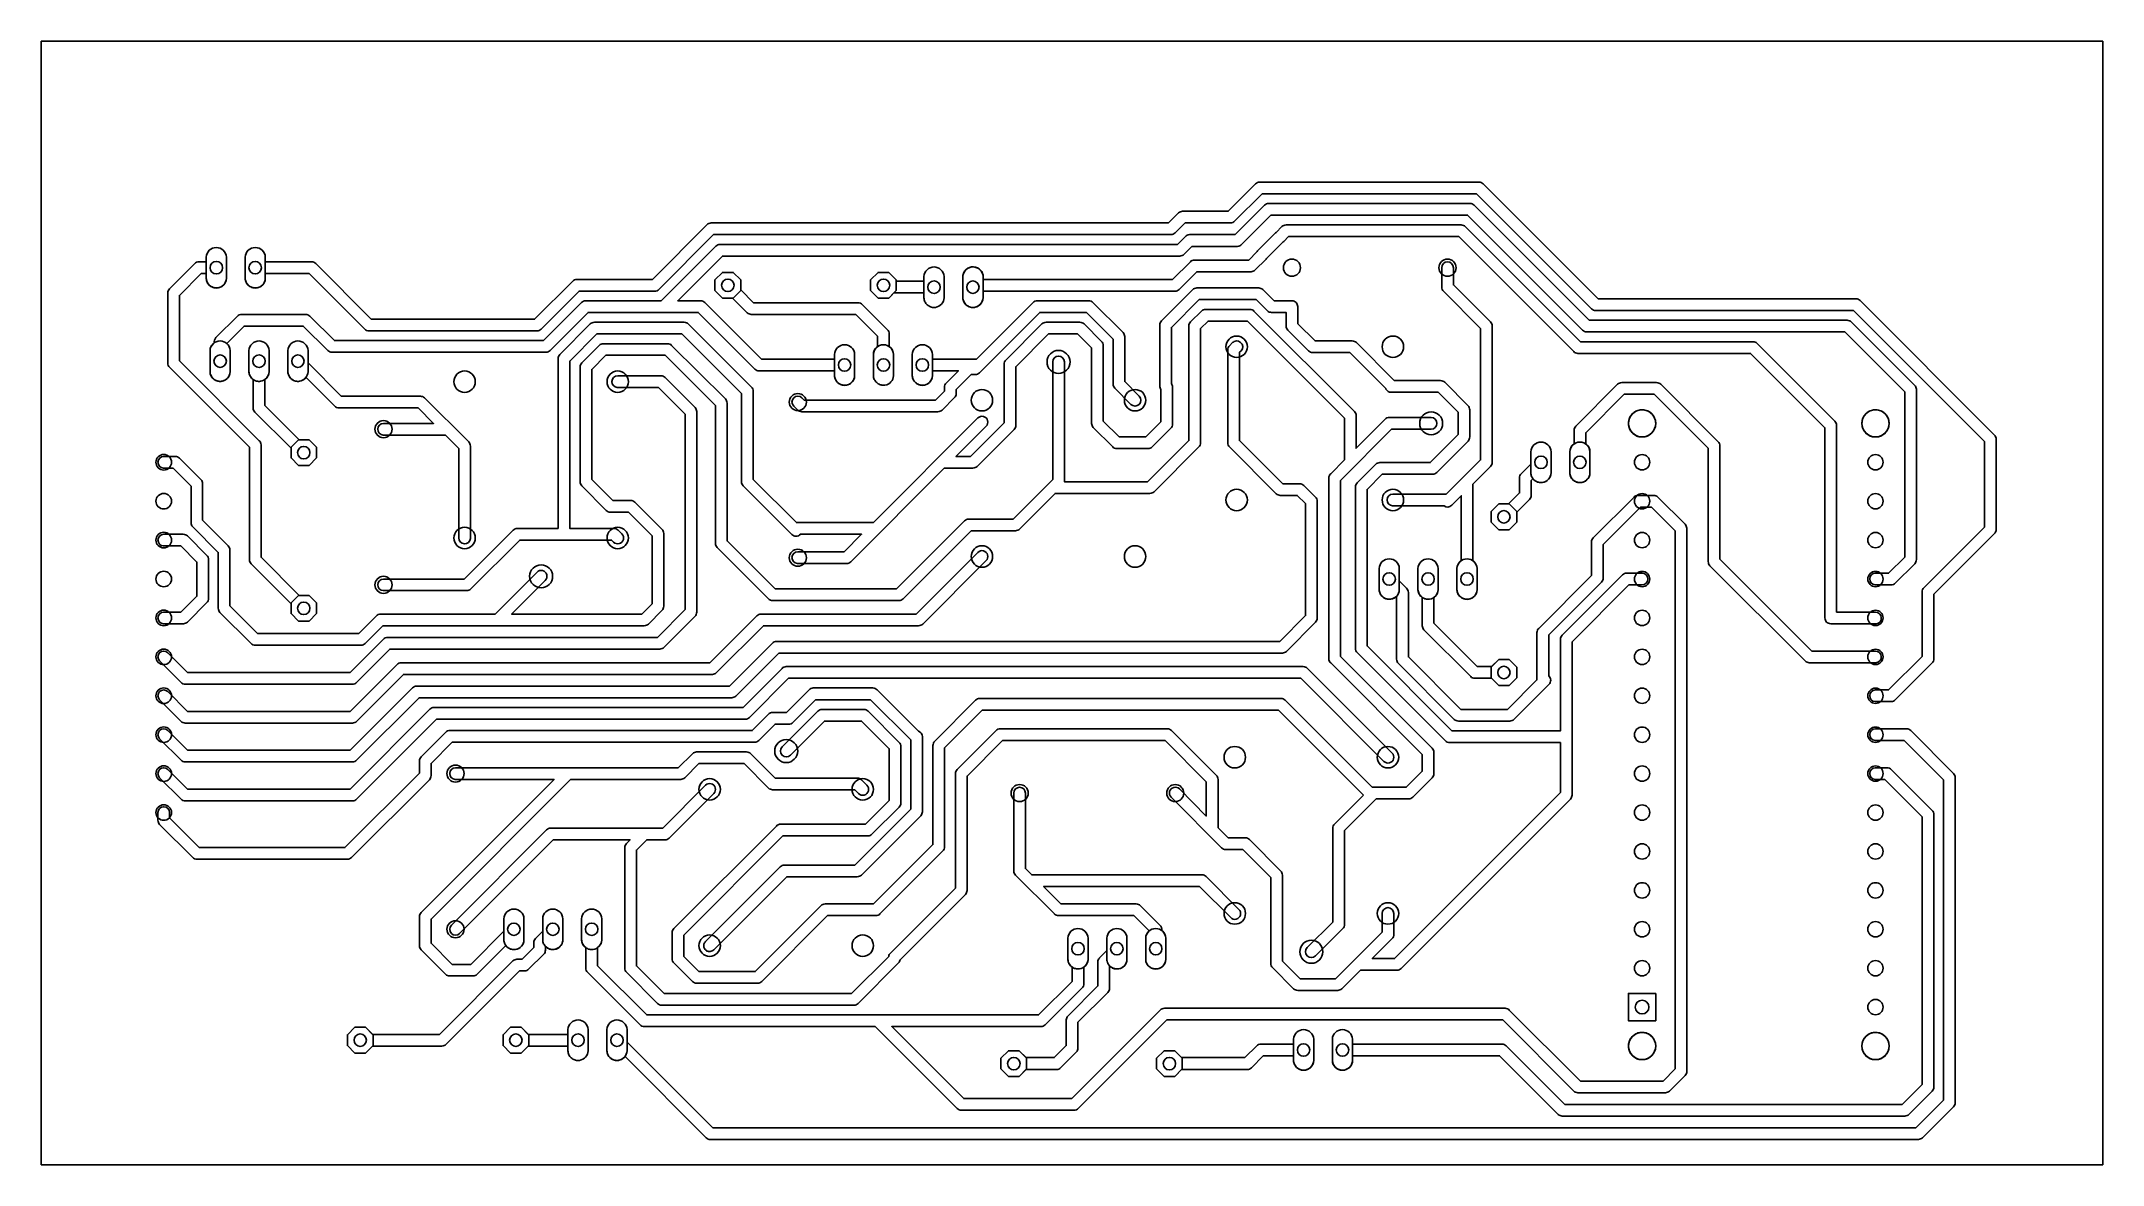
# Model space of a CAD drawing. Header units: millimetres. Extents: x 0 to 135, y 0 to 73.
import ezdxf

# ---------------------------------------------------------------- set-up
doc = ezdxf.new("R2010")
doc.units = ezdxf.units.MM

msp = doc.modelspace()

# ---------------------------------------------------------------- linework, layer by layer
at = {"layer": '16_copper'}
for points in [[(11.53, 57.23, 0.357805), (12.09, 57.85), (12.09, 59.24, 0.952079), (10.77, 59.24), (10.77, 57.85), (10.78, 57.79), (10.79, 57.73), (10.81, 57.66), (10.83, 57.6), (10.86, 57.55), (10.9, 57.49), (10.94, 57.44), (10.99, 57.4), (11.04, 57.36), (11.09, 57.32), (11.15, 57.29), (11.21, 57.26), (11.27, 57.25), (11.33, 57.23), (11.4, 57.23), (11.46, 57.23)], [(14.07, 57.23, 0.357805), (14.63, 57.85), (14.63, 59.24, 0.952079), (13.31, 59.24), (13.31, 57.85), (13.32, 57.79), (13.33, 57.73), (13.35, 57.66), (13.37, 57.6), (13.4, 57.55), (13.44, 57.49), (13.48, 57.44), (13.53, 57.4), (13.58, 57.36), (13.63, 57.32), (13.69, 57.29), (13.75, 57.26), (13.81, 57.25), (13.87, 57.23), (13.94, 57.23), (14, 57.23)], [(58.39, 55.96, 0.357805), (58.95, 56.58), (58.95, 57.97, 0.952079), (57.63, 57.97), (57.63, 56.58), (57.64, 56.52), (57.65, 56.46), (57.67, 56.39), (57.7, 56.33), (57.73, 56.28), (57.76, 56.22), (57.8, 56.17), (57.85, 56.13), (57.9, 56.09), (57.95, 56.05), (58.01, 56.02), (58.07, 55.99), (58.13, 55.98), (58.2, 55.96), (58.26, 55.96), (58.33, 55.96)], [(60.93, 55.96, 0.357805), (61.49, 56.58), (61.49, 57.97, 0.952079), (60.17, 57.97), (60.17, 56.58), (60.18, 56.52), (60.19, 56.46), (60.21, 56.39), (60.24, 56.33), (60.27, 56.28), (60.3, 56.22), (60.34, 56.17), (60.39, 56.13), (60.44, 56.09), (60.49, 56.05), (60.55, 56.02), (60.61, 55.99), (60.67, 55.98), (60.74, 55.96), (60.8, 55.96), (60.87, 55.96)], [(11.78, 51.14, 0.357805), (12.34, 51.76), (12.34, 53.14, 0.952079), (11.02, 53.14), (11.02, 51.76), (11.03, 51.69), (11.04, 51.63), (11.06, 51.57), (11.09, 51.51), (11.12, 51.45), (11.15, 51.4), (11.19, 51.35), (11.24, 51.3), (11.29, 51.26), (11.34, 51.22), (11.4, 51.19), (11.46, 51.17), (11.52, 51.15), (11.59, 51.14), (11.65, 51.13), (11.72, 51.13)], [(14.32, 51.14, 0.357805), (14.88, 51.76), (14.88, 53.14, 0.952079), (13.56, 53.14), (13.56, 51.76), (13.57, 51.69), (13.58, 51.63), (13.6, 51.57), (13.63, 51.51), (13.66, 51.45), (13.69, 51.4), (13.73, 51.35), (13.78, 51.3), (13.83, 51.26), (13.88, 51.22), (13.94, 51.19), (14, 51.17), (14.06, 51.15), (14.13, 51.14), (14.19, 51.13), (14.26, 51.13)], [(16.86, 51.14, 0.357805), (17.42, 51.76), (17.42, 53.14, 0.952079), (16.1, 53.14), (16.1, 51.76), (16.11, 51.69), (16.12, 51.63), (16.14, 51.57), (16.17, 51.51), (16.2, 51.45), (16.23, 51.4), (16.27, 51.35), (16.32, 51.3), (16.37, 51.26), (16.42, 51.22), (16.48, 51.19), (16.54, 51.17), (16.6, 51.15), (16.67, 51.14), (16.73, 51.13), (16.8, 51.13)], [(52.55, 50.88, 0.357805), (53.11, 51.5), (53.11, 52.89, 0.952079), (51.79, 52.89), (51.79, 51.5), (51.8, 51.44), (51.81, 51.38), (51.83, 51.31), (51.85, 51.25), (51.88, 51.2), (51.92, 51.14), (51.96, 51.09), (52.01, 51.05), (52.06, 51.01), (52.11, 50.97), (52.17, 50.94), (52.23, 50.91), (52.29, 50.9), (52.35, 50.88), (52.42, 50.88), (52.48, 50.88)], [(55.09, 50.88, 0.357805), (55.65, 51.5), (55.65, 52.89, 0.952079), (54.33, 52.89), (54.33, 51.5), (54.34, 51.44), (54.35, 51.38), (54.37, 51.31), (54.39, 51.25), (54.42, 51.2), (54.46, 51.14), (54.5, 51.09), (54.55, 51.05), (54.6, 51.01), (54.65, 50.97), (54.71, 50.94), (54.77, 50.91), (54.83, 50.9), (54.89, 50.88), (54.96, 50.88), (55.02, 50.88)], [(57.63, 50.88, 0.357805), (58.19, 51.5), (58.19, 52.89, 0.952079), (56.87, 52.89), (56.87, 51.5), (56.88, 51.44), (56.89, 51.38), (56.91, 51.31), (56.93, 51.25), (56.96, 51.2), (57, 51.14), (57.04, 51.09), (57.09, 51.05), (57.14, 51.01), (57.19, 50.97), (57.25, 50.94), (57.31, 50.91), (57.37, 50.9), (57.43, 50.88), (57.5, 50.88), (57.56, 50.88)], [(98.01, 44.53, 0.357805), (98.58, 45.15), (98.58, 46.54, 0.952079), (97.26, 46.54), (97.26, 45.15), (97.26, 45.09), (97.28, 45.03), (97.29, 44.96), (97.32, 44.9), (97.35, 44.85), (97.39, 44.79), (97.43, 44.74), (97.47, 44.7), (97.52, 44.66), (97.58, 44.62), (97.63, 44.59), (97.69, 44.56), (97.76, 44.55), (97.82, 44.53), (97.88, 44.53), (97.95, 44.53)], [(100.55, 44.53, 0.357805), (101.12, 45.15), (101.12, 46.54, 0.952079), (99.8, 46.54), (99.8, 45.15), (99.8, 45.09), (99.82, 45.03), (99.83, 44.96), (99.86, 44.9), (99.89, 44.85), (99.93, 44.79), (99.97, 44.74), (100.01, 44.7), (100.06, 44.66), (100.12, 44.62), (100.17, 44.59), (100.23, 44.56), (100.3, 44.55), (100.36, 44.53), (100.42, 44.53), (100.49, 44.53)], [(88.11, 36.91, 0.357805), (88.67, 37.53), (88.67, 38.92, 0.952079), (87.35, 38.92), (87.35, 37.53), (87.36, 37.47), (87.37, 37.41), (87.39, 37.34), (87.41, 37.28), (87.44, 37.23), (87.48, 37.17), (87.52, 37.12), (87.57, 37.08), (87.62, 37.04), (87.67, 37), (87.73, 36.97), (87.79, 36.94), (87.85, 36.93), (87.91, 36.91), (87.98, 36.91), (88.04, 36.91)], [(90.65, 36.91, 0.357805), (91.21, 37.53), (91.21, 38.92, 0.952079), (89.89, 38.92), (89.89, 37.53), (89.9, 37.47), (89.91, 37.41), (89.93, 37.34), (89.95, 37.28), (89.98, 37.23), (90.02, 37.17), (90.06, 37.12), (90.11, 37.08), (90.16, 37.04), (90.21, 37), (90.27, 36.97), (90.33, 36.94), (90.39, 36.93), (90.45, 36.91), (90.52, 36.91), (90.58, 36.91)], [(93.19, 36.91, 0.357805), (93.75, 37.53), (93.75, 38.92, 0.952079), (92.43, 38.92), (92.43, 37.53), (92.44, 37.47), (92.45, 37.41), (92.47, 37.34), (92.49, 37.28), (92.52, 37.23), (92.56, 37.17), (92.6, 37.12), (92.65, 37.08), (92.7, 37.04), (92.75, 37), (92.81, 36.97), (92.87, 36.94), (92.93, 36.93), (92.99, 36.91), (93.06, 36.91), (93.12, 36.91)], [(30.96, 14.05, 0.357805), (31.52, 14.67), (31.52, 16.06, 0.952079), (30.2, 16.06), (30.2, 14.67), (30.21, 14.61), (30.22, 14.55), (30.24, 14.48), (30.26, 14.42), (30.29, 14.37), (30.33, 14.31), (30.37, 14.26), (30.42, 14.22), (30.47, 14.18), (30.52, 14.14), (30.58, 14.11), (30.64, 14.08), (30.7, 14.07), (30.76, 14.05), (30.83, 14.05), (30.89, 14.05)], [(33.5, 14.05, 0.357805), (34.06, 14.67), (34.06, 16.06, 0.952079), (32.74, 16.06), (32.74, 14.67), (32.75, 14.61), (32.76, 14.55), (32.78, 14.48), (32.8, 14.42), (32.83, 14.37), (32.87, 14.31), (32.91, 14.26), (32.96, 14.22), (33.01, 14.18), (33.06, 14.14), (33.12, 14.11), (33.18, 14.08), (33.24, 14.07), (33.3, 14.05), (33.37, 14.05), (33.43, 14.05)], [(36.04, 14.05, 0.357805), (36.6, 14.67), (36.6, 16.06, 0.952079), (35.28, 16.06), (35.28, 14.67), (35.29, 14.61), (35.3, 14.55), (35.32, 14.48), (35.34, 14.42), (35.37, 14.37), (35.41, 14.31), (35.45, 14.26), (35.5, 14.22), (35.55, 14.18), (35.6, 14.14), (35.66, 14.11), (35.72, 14.08), (35.78, 14.07), (35.84, 14.05), (35.91, 14.05), (35.97, 14.05)], [(67.79, 12.78, 0.357805), (68.35, 13.4), (68.35, 14.79, 0.952079), (67.03, 14.79), (67.03, 13.4), (67.04, 13.34), (67.05, 13.28), (67.07, 13.21), (67.09, 13.15), (67.12, 13.1), (67.16, 13.04), (67.2, 12.99), (67.25, 12.95), (67.3, 12.91), (67.35, 12.87), (67.41, 12.84), (67.47, 12.81), (67.53, 12.8), (67.59, 12.78), (67.66, 12.78), (67.72, 12.78)], [(70.33, 12.78, 0.357805), (70.89, 13.4), (70.89, 14.79, 0.952079), (69.57, 14.79), (69.57, 13.4), (69.58, 13.34), (69.59, 13.28), (69.61, 13.21), (69.63, 13.15), (69.66, 13.1), (69.7, 13.04), (69.74, 12.99), (69.79, 12.95), (69.84, 12.91), (69.89, 12.87), (69.95, 12.84), (70.01, 12.81), (70.07, 12.8), (70.13, 12.78), (70.2, 12.78), (70.26, 12.78)], [(72.87, 12.78, 0.357805), (73.43, 13.4), (73.43, 14.79, 0.952079), (72.11, 14.79), (72.11, 13.4), (72.12, 13.34), (72.13, 13.28), (72.15, 13.21), (72.17, 13.15), (72.2, 13.1), (72.24, 13.04), (72.28, 12.99), (72.33, 12.95), (72.38, 12.91), (72.43, 12.87), (72.49, 12.84), (72.55, 12.81), (72.61, 12.8), (72.67, 12.78), (72.74, 12.78), (72.8, 12.78)], [(35.15, 6.81, 0.357805), (35.71, 7.44), (35.71, 8.82, 0.952079), (34.39, 8.82), (34.39, 7.44), (34.4, 7.37), (34.41, 7.31), (34.43, 7.24), (34.45, 7.18), (34.48, 7.13), (34.52, 7.07), (34.56, 7.02), (34.61, 6.98), (34.66, 6.94), (34.71, 6.9), (34.77, 6.87), (34.83, 6.85), (34.89, 6.83), (34.95, 6.81), (35.02, 6.81), (35.08, 6.81)], [(37.69, 6.81, 0.357805), (38.25, 7.44), (38.25, 8.82, 0.952079), (36.93, 8.82), (36.93, 7.44), (36.94, 7.37), (36.95, 7.31), (36.97, 7.24), (36.99, 7.18), (37.02, 7.13), (37.06, 7.07), (37.1, 7.02), (37.15, 6.98), (37.2, 6.94), (37.25, 6.9), (37.31, 6.87), (37.37, 6.85), (37.43, 6.83), (37.49, 6.81), (37.56, 6.81), (37.62, 6.81)], [(82.52, 6.18, 0.357805), (83.08, 6.8), (83.08, 8.19, 0.952079), (81.76, 8.19), (81.76, 6.8), (81.77, 6.74), (81.78, 6.67), (81.8, 6.61), (81.83, 6.55), (81.86, 6.49), (81.89, 6.44), (81.93, 6.39), (81.98, 6.34), (82.03, 6.3), (82.08, 6.27), (82.14, 6.23), (82.2, 6.21), (82.26, 6.19), (82.33, 6.18), (82.39, 6.17), (82.46, 6.17)], [(85.06, 6.18, 0.357805), (85.62, 6.8), (85.62, 8.19, 0.952079), (84.3, 8.19), (84.3, 6.8), (84.31, 6.74), (84.32, 6.67), (84.34, 6.61), (84.37, 6.55), (84.4, 6.49), (84.43, 6.44), (84.47, 6.39), (84.52, 6.34), (84.57, 6.3), (84.62, 6.27), (84.68, 6.23), (84.74, 6.21), (84.8, 6.19), (84.87, 6.18), (84.93, 6.17), (85, 6.17)]]:
    msp.add_lwpolyline(points, format="xyb", close=True, dxfattribs=at)
for points in [[(45.67, 57.06), (45.67, 57.75), (45.18, 58.24), (44.48, 58.24), (43.99, 57.75), (43.99, 57.06), (44.48, 56.57), (45.18, 56.57)], [(55.83, 57.06), (55.83, 57.75), (55.34, 58.24), (54.64, 58.24), (54.15, 57.75), (54.15, 57.06), (54.64, 56.57), (55.34, 56.57)], [(17.98, 46.13), (17.98, 46.83), (17.49, 47.32), (16.8, 47.32), (16.31, 46.83), (16.31, 46.13), (16.8, 45.64), (17.49, 45.64)], [(96.34, 41.94), (96.34, 42.64), (95.85, 43.13), (95.16, 43.13), (94.67, 42.64), (94.67, 41.94), (95.16, 41.45), (95.85, 41.45)], [(17.98, 35.97), (17.98, 36.67), (17.49, 37.16), (16.8, 37.16), (16.31, 36.67), (16.31, 35.97), (16.8, 35.48), (17.49, 35.48)], [(96.34, 31.78), (96.34, 32.48), (95.85, 32.97), (95.16, 32.97), (94.67, 32.48), (94.67, 31.78), (95.16, 31.29), (95.85, 31.29)], [(105.41, 11.18), (103.63, 11.18), (103.63, 9.4), (105.41, 9.4)], [(21.67, 7.78), (21.67, 8.48), (21.18, 8.97), (20.48, 8.97), (19.99, 8.48), (19.99, 7.78), (20.48, 7.29), (21.18, 7.29)], [(31.83, 7.78), (31.83, 8.48), (31.34, 8.97), (30.64, 8.97), (30.15, 8.48), (30.15, 7.78), (30.64, 7.29), (31.34, 7.29)], [(64.34, 6.26), (64.34, 6.95), (63.85, 7.44), (63.15, 7.44), (62.66, 6.95), (62.66, 6.26), (63.15, 5.77), (63.85, 5.77)], [(74.5, 6.26), (74.5, 6.95), (74.01, 7.44), (73.31, 7.44), (72.82, 6.95), (72.82, 6.26), (73.31, 5.77), (74.01, 5.77)]]:
    msp.add_lwpolyline(points, close=True, dxfattribs=at)
at = {"layer": '1_copper'}
for points in [[(120.79, 30.23, 0.188831), (121.05, 30.34), (123.46, 32.75, 0.198912), (123.57, 33.02), (123.57, 37.24), (127.52, 41.19, 0.198912), (127.64, 41.46), (127.64, 47.37, 0.198912), (127.52, 47.64), (118.76, 56.4, 0.198912), (118.49, 56.52), (101.65, 56.52), (94.14, 64.02, 0.198912), (93.87, 64.14), (79.56, 64.14, 0.198912), (79.29, 64.02), (77.5, 62.23), (74.52, 62.23, 0.198912), (74.25, 62.12), (73.6, 61.47), (43.74, 61.47, 0.198912), (43.47, 61.36), (39.9, 57.79), (34.97, 57.79, 0.198912), (34.7, 57.67), (32.21, 55.19), (21.55, 55.19), (17.92, 58.82, 0.198912), (17.65, 58.93), (14.63, 58.93), (14.63, 59.24, 0.952079), (13.31, 59.24), (13.31, 57.85, 0.952079), (14.63, 57.85), (14.63, 58.17), (17.5, 58.17), (21.12, 54.54, 0.198912), (21.39, 54.43), (32.37, 54.43, 0.198912), (32.64, 54.54), (35.12, 57.02), (40.06, 57.02, 0.198912), (40.33, 57.13), (43.9, 60.71), (73.76, 60.71, 0.198912), (74.03, 60.82), (74.68, 61.47), (77.65, 61.47, 0.198912), (77.92, 61.58), (79.72, 63.37), (93.71, 63.37), (101.22, 55.86, 0.198912), (101.49, 55.75), (118.33, 55.75), (126.87, 47.21), (126.87, 41.62), (122.92, 37.66, 0.198912), (122.81, 37.39), (122.81, 33.18), (120.62, 30.99), (119.76, 30.99, 0.966963), (119.74, 30.23), (119.76, 30.23), (120.78, 30.23)], [(122.43, 50.62, 0.188831), (122.32, 50.87), (118.18, 55.01, 0.198912), (117.91, 55.12), (101.07, 55.12), (93.56, 62.63, 0.198912), (93.29, 62.74), (80.14, 62.74, 0.198912), (79.87, 62.63), (77.95, 60.71), (74.97, 60.71, 0.198912), (74.7, 60.59), (74.18, 60.07), (44.32, 60.07, 0.198912), (44.05, 59.96), (40.48, 56.39), (35.55, 56.39, 0.198912), (35.28, 56.28), (32.79, 53.79), (19.14, 53.79), (17.54, 55.39, 0.198912), (17.27, 55.5), (13.08, 55.5, 0.198912), (12.81, 55.39), (11.41, 53.99, 0.250601), (11.29, 53.64), (11.24, 53.6, 0.198913), (11.02, 53.14), (11.02, 51.76, 0.952079), (12.34, 51.76), (12.34, 53.14, 0.205876), (12.11, 53.61), (13.24, 54.74), (17.11, 54.74), (18.71, 53.14, 0.198912), (18.98, 53.03), (32.95, 53.03, 0.198912), (33.22, 53.14), (35.7, 55.63), (42.9, 55.63), (46.59, 51.93, 0.198912), (46.86, 51.82), (51.79, 51.82), (51.79, 51.5, 0.952079), (53.11, 51.5), (53.11, 52.89, 0.952079), (51.79, 52.89), (51.79, 52.58), (47.02, 52.58), (43.32, 56.28, 0.198912), (43.05, 56.39), (41.56, 56.39), (44.48, 59.31), (74.34, 59.31, 0.198912), (74.61, 59.42), (75.13, 59.94), (78.11, 59.94, 0.198912), (78.37, 60.06), (80.29, 61.98), (93.13, 61.98), (100.64, 54.47, 0.198912), (100.91, 54.36), (117.76, 54.36), (121.67, 50.45), (121.67, 39.65), (120.62, 38.61), (119.76, 38.61, 0.966963), (119.74, 37.85), (119.76, 37.85), (120.78, 37.85, 0.198912), (121.05, 37.96), (122.32, 39.23, 0.198912), (122.43, 39.5), (122.43, 50.6)], [(119.81, 35.31, 0.937918), (119.76, 36.07), (117.22, 36.07), (117.22, 48.26, 0.198912), (117.11, 48.53), (112.03, 53.61, 0.198912), (111.76, 53.72), (100.49, 53.72), (92.98, 61.23, 0.198912), (92.71, 61.34), (81.28, 61.34, 0.198912), (81.01, 61.23), (80.62, 60.84, 0.041164), (80.57, 60.8), (79.41, 59.64, 0.039839), (79.37, 59.59), (78.84, 59.05), (75.3, 59.05, 0.198912), (75.03, 58.94), (73.87, 57.79), (61.49, 57.79, 0.990725), (60.19, 58.1), (60.18, 58.03), (60.17, 57.97), (60.17, 56.58, 0.952079), (61.49, 56.58), (61.49, 57.02), (74.03, 57.02, 0.198912), (74.3, 57.13), (75.45, 58.29), (78.99, 58.29, 0.198912), (79.26, 58.4), (79.95, 59.09, 0.040386), (79.99, 59.14), (81.07, 60.22, 0.040609), (81.12, 60.26), (81.44, 60.58), (92.55, 60.58), (100.06, 53.07, 0.198912), (100.33, 52.96), (111.6, 52.96), (116.46, 48.1), (116.46, 35.69, 0.414214), (116.84, 35.31), (119.76, 35.31)], [(17.98, 35.97), (17.98, 36.67), (17.49, 37.16), (16.85, 37.16), (14.35, 39.65), (14.35, 46.99, 0.198912), (14.24, 47.26), (9.02, 52.48), (9.02, 56.74), (10.44, 58.17), (10.77, 58.17), (10.77, 57.85, 0.952079), (12.09, 57.85), (12.09, 59.24, 0.952079), (10.77, 59.24), (10.77, 58.93), (10.29, 58.93, 0.198912), (10.02, 58.82), (8.37, 57.17, 0.198912), (8.26, 56.9), (8.26, 52.32, 0.198912), (8.37, 52.05), (13.59, 46.83), (13.59, 39.5, 0.198912), (13.7, 39.23), (16.31, 36.62), (16.31, 35.97), (16.8, 35.48), (17.49, 35.48)], [(55.09, 50.88, 0.357805), (55.65, 51.5), (55.65, 52.89, 0.230714), (55.37, 53.4), (55.37, 54.23, 0.198912), (55.26, 54.5), (53.61, 56.15, 0.198912), (53.34, 56.26), (46.51, 56.26), (45.67, 57.1), (45.67, 57.75), (45.18, 58.24), (44.48, 58.24), (43.99, 57.75), (43.99, 57.06), (44.48, 56.57), (45.13, 56.57), (46.09, 55.61, 0.198912), (46.36, 55.5), (53.18, 55.5), (54.61, 54.07), (54.61, 53.4, 0.230714), (54.33, 52.89), (54.33, 51.5), (54.34, 51.44), (54.35, 51.38), (54.37, 51.31), (54.39, 51.25), (54.42, 51.2), (54.46, 51.14), (54.5, 51.09), (54.55, 51.05), (54.6, 51.01), (54.65, 50.97), (54.71, 50.94), (54.77, 50.91), (54.83, 50.9), (54.89, 50.88), (54.96, 50.88), (55.02, 50.88)], [(58.39, 55.96, 0.357805), (58.95, 56.58), (58.95, 57.97, 0.952079), (57.63, 57.97), (57.63, 57.66), (55.83, 57.66), (55.83, 57.75), (55.34, 58.24), (54.64, 58.24), (54.15, 57.75), (54.15, 57.06), (54.64, 56.57), (55.34, 56.57), (55.67, 56.9), (57.63, 56.9), (57.63, 56.58), (57.64, 56.52), (57.65, 56.46), (57.67, 56.39), (57.7, 56.33), (57.73, 56.28), (57.76, 56.22), (57.8, 56.17), (57.85, 56.13), (57.9, 56.09), (57.95, 56.05), (58.01, 56.02), (58.07, 55.99), (58.13, 55.98), (58.2, 55.96), (58.26, 55.96), (58.33, 55.96)], [(91.74, 43.77), (88.25, 43.77, 0.966963), (88.23, 43.01), (88.25, 43.01), (91.59, 43.01, 0.377873), (92.09, 43.04), (92.71, 43.66), (92.71, 39.43, 0.230714), (92.43, 38.92), (92.43, 37.53, 0.952079), (93.75, 37.53), (93.75, 38.92, 0.230714), (93.47, 39.43), (93.47, 44.42), (94.63, 45.58, 0.198912), (94.74, 45.85), (94.74, 54.74, 0.198912), (94.63, 55.01), (92.2, 57.43), (92.2, 58.55, 1), (91.44, 58.55), (91.44, 57.28, 0.198912), (91.55, 57.01), (93.98, 54.58), (93.98, 46), (91.74, 43.77)], [(76.07, 24.99), (76.07, 22.76), (74.31, 24.53, 1), (73.77, 23.99), (77.07, 20.69, 0.198912), (77.34, 20.57), (78.46, 20.57), (80.28, 18.75), (80.28, 13.14, 0.198912), (80.39, 12.87), (81.77, 11.49, 0.198912), (82.04, 11.38), (84.65, 11.38, 0.198912), (84.92, 11.49), (86.14, 12.7), (88.52, 12.7, 0.198912), (88.79, 12.81), (99.84, 23.86, 0.198912), (99.95, 24.13), (99.95, 34.13), (103.66, 37.85), (104.52, 37.85, 1), (104.52, 38.61), (103.51, 38.61, 0.198912), (103.24, 38.5), (99.3, 34.56, 0.198912), (99.19, 34.29), (99.19, 28.32), (92.11, 28.32), (86.57, 33.86), (86.57, 44.08), (87.55, 45.07), (90.84, 45.07, 0.198912), (91.11, 45.18), (93.16, 47.23, 0.198912), (93.27, 47.5), (93.27, 49.27, 0.198912), (93.16, 49.54), (91.64, 51.07, 0.198912), (91.37, 51.18), (88.34, 51.18), (85.87, 53.66, 0.198912), (85.6, 53.77), (83.17, 53.77), (82.04, 54.89), (82.04, 56.01, 0.414214), (81.66, 56.39), (80.49, 56.39), (79.75, 57.12, 0.198912), (79.49, 57.23), (75.45, 57.23, 0.198912), (75.18, 57.12), (73.14, 55.08, 0.198912), (73.03, 54.81), (73.03, 50.83, 0.167211), (73.11, 50.6), (73.11, 48.5), (72.11, 47.5), (70.39, 47.5), (69.34, 48.54), (69.34, 53.47, 0.198912), (69.23, 53.74), (68.09, 54.88, 0.198912), (67.82, 54.99), (65.61, 54.99, 0.198912), (65.34, 54.88), (62.98, 52.52, 0.198912), (62.87, 52.25), (62.87, 48.42), (60.68, 46.23), (59.72, 46.23), (61.69, 48.2, 1), (61.15, 48.74), (54.33, 41.91), (49.31, 41.91), (46.48, 44.73), (46.48, 50.49, 0.198912), (46.37, 50.76), (42.25, 54.88, 0.198912), (41.98, 54.99), (36.12, 54.99, 0.198912), (35.85, 54.88), (33.86, 52.88, 0.198912), (33.75, 52.61), (33.75, 41.53), (31.08, 41.53, 0.198912), (30.81, 41.42), (27.62, 38.23), (22.35, 38.23, 0.966963), (22.33, 37.47), (22.35, 37.47), (27.78, 37.47, 0.198912), (28.05, 37.58), (31.24, 40.77), (37.24, 40.77), (37.37, 40.64, 1), (37.91, 41.18), (37.67, 41.42, 0.198912), (37.4, 41.53), (34.51, 41.53), (34.51, 52.46), (36.28, 54.23), (41.82, 54.23), (45.72, 50.33), (45.72, 44.58, 0.198912), (45.83, 44.31), (49.01, 41.13, 0.430144), (49.56, 41.15), (53.56, 41.15), (52.42, 40.01), (49.4, 40.01, 0.966963), (49.38, 39.24), (49.4, 39.24), (52.58, 39.24, 0.198912), (52.85, 39.35), (58.96, 45.47), (60.83, 45.47, 0.198912), (61.1, 45.58), (63.52, 47.99, 0.198912), (63.63, 48.26), (63.63, 52.09), (65.76, 54.23), (67.66, 54.23), (68.58, 53.31), (68.58, 48.39, 0.198912), (68.69, 48.12), (69.96, 46.85, 0.198912), (70.23, 46.74), (72.26, 46.74, 0.198912), (72.53, 46.85), (73.76, 48.07, 0.198912), (73.87, 48.34), (73.87, 50.75, 0.167211), (73.79, 50.99), (73.79, 54.65), (75.61, 56.47), (79.33, 56.47), (80.06, 55.74, 0.198912), (80.33, 55.63), (81.28, 55.63), (81.28, 54.74, 0.198912), (81.39, 54.47), (82.74, 53.12, 0.198912), (83.01, 53.01), (85.44, 53.01), (87.78, 50.66, 0.030329), (87.8, 50.62), (87.81, 50.61, 0.270952), (88.14, 50.42), (91.21, 50.42), (92.51, 49.12), (92.51, 47.66), (90.69, 45.83), (87.4, 45.83, 0.198912), (87.13, 45.72), (85.92, 44.51, 0.198912), (85.8, 44.24), (85.8, 33.7, 0.198912), (85.92, 33.43), (91.68, 27.67, 0.198912), (91.95, 27.56), (99.19, 27.56), (99.19, 24.29), (88.36, 13.46), (86.9, 13.46), (88.2, 14.76, 0.198912), (88.31, 15.03), (88.31, 16.4, 1), (87.55, 16.4), (87.55, 15.19), (84.5, 12.14), (82.2, 12.14), (81.04, 13.29), (81.04, 18.91, 0.198912), (80.93, 19.17), (78.88, 21.22, 0.198912), (78.61, 21.34), (77.5, 21.34), (76.84, 22), (76.84, 25.15, 0.198912), (76.72, 25.42), (73.8, 28.34, 0.198912), (73.53, 28.45), (62.61, 28.45, 0.198912), (62.34, 28.34), (59.8, 25.8, 0.198912), (59.69, 25.53), (59.69, 18.06), (55.44, 13.81, 0.157126), (55.33, 13.6), (52.9, 11.18), (40.67, 11.18), (38.86, 12.98), (38.86, 20.54), (39.53, 21.21), (40.73, 21.21, 0.198912), (41, 21.32), (43.91, 24.23, 1), (43.37, 24.77), (40.58, 21.97), (33.27, 21.97, 0.198912), (33, 21.86), (26.78, 15.64, 1), (27.32, 15.1), (33.43, 21.21), (38.45, 21.21), (38.21, 20.97, 0.198912), (38.1, 20.7), (38.1, 12.83, 0.198912), (38.21, 12.56), (40.24, 10.53, 0.198912), (40.51, 10.41), (53.06, 10.41, 0.198912), (53.33, 10.53), (55.98, 13.17, 0.157126), (56.08, 13.38), (60.34, 17.64, 0.198912), (60.45, 17.91), (60.45, 25.37), (62.77, 27.69), (73.38, 27.69)], [(86.33, 24.13), (84.44, 22.24, 0.198912), (84.33, 21.97), (84.33, 15.83), (82.66, 14.17, 1), (83.2, 13.63), (84.98, 15.41, 0.198912), (85.09, 15.68), (85.09, 21.81), (87.15, 23.88), (89.28, 23.88, 0.198912), (89.55, 23.99), (90.82, 25.26, 0.198912), (90.93, 25.53), (90.93, 26.92, 0.198912), (90.82, 27.19), (84.84, 33.18), (84.84, 44.67), (88.17, 48.01), (90.75, 48.01, 1), (90.75, 48.77), (88.01, 48.77, 0.198912), (87.74, 48.66), (85.85, 46.77), (85.85, 48.89, 0.198912), (85.74, 49.16), (79.18, 55.72, 0.198912), (78.91, 55.83), (76.03, 55.83, 0.198912), (75.76, 55.72), (75.04, 55.01, 0.198912), (74.93, 54.74), (74.93, 47.27), (72.23, 44.58), (66.8, 44.58), (66.8, 52.4, 1), (66.04, 52.4), (66.04, 44.73), (63.45, 42.14), (60.56, 42.14, 0.198912), (60.29, 42.03), (55.85, 37.59), (47.91, 37.59), (44.78, 40.72), (44.78, 49.71, 0.198912), (44.67, 49.98), (41.16, 53.48, 0.198912), (40.89, 53.59), (36.7, 53.59, 0.198912), (36.43, 53.48), (35.29, 52.34, 0.198912), (35.18, 52.07), (35.18, 44.58, 0.198912), (35.29, 44.31), (36.89, 42.7, 0.198912), (37.16, 42.59), (38.34, 42.59), (39.88, 41.05), (39.88, 36.61), (39.21, 35.94), (30.71, 35.94), (32.91, 38.14, 1), (32.37, 38.68), (29.63, 35.94), (22.15, 35.94, 0.198912), (21.88, 35.83), (20.73, 34.67), (14.13, 34.67), (12.32, 36.48), (12.32, 40.13, 0.198912), (12.21, 40.4), (10.54, 42.07), (10.54, 44.45, 0.198912), (10.43, 44.72), (9.03, 46.12, 0.198912), (8.76, 46.23), (8, 46.23, 0.966963), (7.98, 45.47), (8, 45.47), (8.61, 45.47), (9.78, 44.29), (9.78, 41.91, 0.198912), (9.89, 41.64), (11.56, 39.97), (11.56, 36.32, 0.198912), (11.67, 36.05), (13.7, 34.02, 0.198912), (13.97, 33.91), (20.88, 33.91, 0.198912), (21.15, 34.02), (22.31, 35.18), (39.37, 35.18, 0.198912), (39.64, 35.29), (40.53, 36.18, 0.198912), (40.64, 36.45), (40.64, 41.21, 0.198912), (40.53, 41.48), (38.76, 43.24, 0.198912), (38.49, 43.36), (37.32, 43.36), (35.94, 44.73), (35.94, 51.91), (36.86, 52.83), (40.74, 52.83), (44.02, 49.55), (44.02, 40.56, 0.198912), (44.13, 40.29), (47.48, 36.94, 0.198912), (47.75, 36.83), (56.01, 36.83, 0.198912), (56.28, 36.94), (60.72, 41.38), (63.61, 41.38, 0.198912), (63.88, 41.49), (66.2, 43.82), (72.39, 43.82, 0.198912), (72.66, 43.93), (75.58, 46.85, 0.198912), (75.69, 47.12), (75.69, 54.58), (76.18, 55.07), (78.75, 55.07), (85.09, 48.73), (85.09, 46), (84.19, 45.1, 0.198912), (84.07, 44.83), (84.07, 33.02, 0.198912), (84.19, 32.75), (90.17, 26.77), (90.17, 25.68), (89.12, 24.64), (86.9, 24.64), (81.22, 30.32, 0.198912), (80.95, 30.43), (61.28, 30.43, 0.198912), (61.01, 30.32), (58.33, 27.63, 0.198912), (58.22, 27.36), (58.22, 20.9), (54.33, 17.02), (51.18, 17.02, 0.198912), (50.91, 16.91), (46.62, 12.61), (42.94, 12.61), (41.96, 13.6), (41.96, 14.99), (48.42, 21.46), (53.98, 21.46, 0.198912), (54.24, 21.57), (56.02, 23.35, 0.198912), (56.13, 23.62), (56.13, 27.3, 0.198912), (56.02, 27.57), (53.99, 29.61, 0.198912), (53.72, 29.72), (50.98, 29.72, 0.198912), (50.71, 29.61), (48.37, 27.27, 1), (48.91, 26.73), (51.14, 28.96), (53.56, 28.96), (55.37, 27.15), (55.37, 23.78), (53.82, 22.23), (48.27, 22.23, 0.198912), (48, 22.11), (41.31, 15.42, 0.198912), (41.19, 15.15), (41.19, 13.44, 0.198912), (41.31, 13.17), (42.52, 11.96, 0.198912), (42.79, 11.85), (46.78, 11.85, 0.198912), (47.04, 11.96), (51.34, 16.26), (54.49, 16.26, 0.198912), (54.76, 16.37), (58.87, 20.48, 0.198912), (58.98, 20.75), (58.98, 27.21), (61.44, 29.67), (80.79, 29.67)], [(68.24, 55.63), (69.98, 53.89), (69.98, 50.96, 0.198912), (70.09, 50.69), (71.15, 49.63, 1), (71.69, 50.17), (70.74, 51.12), (70.74, 54.05, 0.198912), (70.63, 54.32), (68.67, 56.28, 0.198912), (68.4, 56.39), (65.03, 56.39, 0.198912), (64.76, 56.28), (61.06, 52.58), (58.19, 52.58), (58.19, 52.89, 0.952079), (56.87, 52.89), (56.87, 51.5, 0.952079), (58.19, 51.5), (58.19, 51.82), (59.88, 51.82), (59.09, 51.02, 0.198912), (58.97, 50.75), (58.97, 50.49), (58.39, 49.91), (49.81, 49.91), (49.67, 50.05, 1), (49.13, 49.51), (49.39, 49.26, 0.198912), (49.66, 49.15), (58.55, 49.15, 0.198912), (58.82, 49.26), (59.62, 50.07, 0.198912), (59.74, 50.33), (59.74, 50.59), (60.72, 51.58), (60.98, 51.58, 0.198912), (61.25, 51.69), (65.19, 55.63)], [(81.04, 33.4, 0.188831), (81.3, 33.51), (83.2, 35.42, 0.198912), (83.31, 35.69), (83.31, 43.31, 0.198912), (83.2, 43.58), (82.44, 44.34, 0.198912), (82.17, 44.45), (81.06, 44.45), (78.23, 47.27), (78.23, 53.03, 0.996857), (77.88, 53.73), (77.84, 53.7, 0.048858), (77.78, 53.66), (77.58, 53.46, 0.198912), (77.47, 53.19), (77.47, 47.12, 0.198912), (77.58, 46.85), (80.63, 43.8, 0.198912), (80.9, 43.69), (82.01, 43.69), (82.55, 43.15), (82.55, 35.84), (80.87, 34.16), (48.01, 34.16, 0.198912), (47.74, 34.05), (44.93, 31.24), (24.51, 31.24, 0.198912), (24.24, 31.13), (20.16, 27.05), (9.56, 27.05), (8.27, 28.34, 1), (7.73, 27.8), (9.13, 26.4, 0.198912), (9.4, 26.29), (20.32, 26.29, 0.198912), (20.59, 26.4), (24.67, 30.48), (45.09, 30.48, 0.198912), (45.35, 30.59), (48.16, 33.4), (81.03, 33.4)], [(17.98, 46.13), (17.98, 46.83), (17.49, 47.32), (16.85, 47.32), (14.61, 49.56), (14.61, 51.25, 0.230714), (14.88, 51.76), (14.88, 53.14, 0.952079), (13.56, 53.14), (13.56, 51.76, 0.230714), (13.84, 51.25), (13.84, 49.4, 0.198912), (13.95, 49.13), (16.31, 46.78), (16.31, 46.13), (16.8, 45.64), (17.49, 45.64)], [(25.02, 50.06, 0.188862), (24.77, 50.16), (19.59, 50.16), (17.42, 52.33), (17.42, 53.14, 0.952079), (16.1, 53.14), (16.1, 51.76, 0.698024), (17.29, 51.39), (19.16, 49.51, 0.198912), (19.43, 49.4), (24.61, 49.4), (25.62, 48.39), (22.35, 48.39, 0.966963), (22.33, 47.63), (22.35, 47.62), (26.39, 47.62), (27.26, 46.75), (27.26, 40.91, 0.966963), (28.02, 40.88), (28.02, 40.91), (28.02, 46.91, 0.198912), (27.91, 47.18), (25.03, 50.05)], [(42.8, 49.16, 0.188831), (42.69, 49.42), (40.73, 51.38, 0.198912), (40.46, 51.49), (37.64, 51.49, 0.966963), (37.61, 50.73), (37.64, 50.73), (40.3, 50.73), (42.04, 48.99), (42.04, 36.23), (40.23, 34.42), (22.61, 34.42, 0.198912), (22.34, 34.31), (20.16, 32.13), (9.56, 32.13), (8.27, 33.42, 1), (7.73, 32.88), (9.13, 31.48, 0.198912), (9.4, 31.37), (20.32, 31.37, 0.198912), (20.59, 31.48), (22.76, 33.66), (40.39, 33.66, 0.198912), (40.66, 33.77), (42.69, 35.8, 0.198912), (42.8, 36.07), (42.8, 49.15)], [(119.81, 32.77, 0.937918), (119.76, 33.53), (115.6, 33.53), (109.6, 39.53), (109.6, 46.92, 0.198912), (109.49, 47.19), (105.74, 50.94, 0.198912), (105.47, 51.05), (103.19, 51.05, 0.198912), (102.92, 50.94), (100.19, 48.21, 0.198912), (100.08, 47.94), (100.08, 47.05, 0.230714), (99.8, 46.54), (99.8, 45.15, 0.952079), (101.12, 45.15), (101.12, 46.54, 0.230714), (100.84, 47.05), (100.84, 47.78), (103.35, 50.29), (105.31, 50.29), (108.84, 46.76), (108.84, 39.37, 0.198912), (108.95, 39.1), (115.17, 32.88, 0.198912), (115.44, 32.77), (119.76, 32.77)], [(96.34, 41.94), (96.34, 42.59), (97.17, 43.42, 0.198912), (97.28, 43.69), (97.28, 44.67), (97.39, 44.78, 0.698024), (98.58, 45.15), (98.58, 46.54, 0.952079), (97.26, 46.54), (97.26, 45.73), (96.63, 45.1, 0.198912), (96.52, 44.83), (96.52, 43.85), (95.8, 43.13), (95.16, 43.13), (94.67, 42.64), (94.67, 41.94), (95.16, 41.45), (95.85, 41.45)], [(107.44, 41.54, 0.188831), (107.33, 41.8), (105.55, 43.58, 0.198912), (105.28, 43.69), (104.27, 43.69, 0.198912), (104, 43.58), (101.33, 40.91, 0.198912), (101.22, 40.64), (101.22, 38.46), (97.77, 35.01, 0.198912), (97.66, 34.74), (97.66, 31.65), (95.73, 29.72), (92.68, 29.72), (89.26, 33.15), (89.26, 37.36, 0.198912), (89.14, 37.63), (88.67, 38.11), (88.67, 38.92, 0.952079), (87.35, 38.92), (87.35, 37.53, 0.662539), (88.49, 37.12), (88.49, 32.99, 0.198912), (88.61, 32.72), (92.26, 29.07, 0.198912), (92.53, 28.96), (95.89, 28.96, 0.198912), (96.15, 29.07), (98.44, 31.35, 0.430144), (98.43, 31.91), (98.43, 34.58), (101.87, 38.03, 0.198912), (101.98, 38.3), (101.98, 40.48), (104.42, 42.93), (105.13, 42.93), (106.68, 41.37), (106.68, 6.25), (105.89, 5.46), (100.49, 5.46), (95.85, 10.1, 0.198912), (95.58, 10.21), (73.33, 10.21, 0.198912), (73.06, 10.1), (67.28, 4.32), (60.23, 4.32), (55.53, 9.02), (65.28, 9.02, 0.198912), (65.55, 9.13), (67.96, 11.54, 0.198912), (68.07, 11.81), (68.07, 12.9, 0.230714), (68.35, 13.4), (68.35, 14.79, 0.952079), (67.03, 14.79), (67.03, 13.4, 0.230714), (67.31, 12.9), (67.31, 11.97), (65.12, 9.78), (39.53, 9.78), (36.32, 12.98), (36.32, 14.17, 0.230714), (36.6, 14.67), (36.6, 16.06, 0.952079), (35.28, 16.06), (35.28, 14.67, 0.230714), (35.56, 14.17), (35.56, 12.83, 0.198912), (35.67, 12.56), (39.1, 9.13, 0.198912), (39.37, 9.02), (54.45, 9.02), (59.8, 3.67, 0.198912), (60.07, 3.56), (67.44, 3.56, 0.198912), (67.71, 3.67), (73.49, 9.45), (95.42, 9.45), (100.06, 4.81, 0.198912), (100.33, 4.7), (106.05, 4.7, 0.198912), (106.31, 4.81), (107.33, 5.83, 0.198912), (107.44, 6.1), (107.44, 41.53)], [(9.29, 35.31, 0.188831), (9.54, 35.42), (10.81, 36.69, 0.198912), (10.92, 36.96), (10.92, 39.5, 0.198912), (10.81, 39.77), (9.54, 41.04, 0.198912), (9.27, 41.15), (8, 41.15, 0.966963), (7.98, 40.39), (8, 40.39), (9.11, 40.39), (10.16, 39.34), (10.16, 37.11), (9.11, 36.07), (8, 36.07, 0.966963), (7.98, 35.31), (8, 35.31), (9.27, 35.31)], [(57.28, 35.18, 0.198912), (57.55, 35.29), (61.69, 39.43, 1), (61.15, 39.97), (57.13, 35.94), (46.99, 35.94, 0.198912), (46.72, 35.83), (43.66, 32.77), (23.5, 32.77, 0.198912), (23.23, 32.65), (20.16, 29.59), (9.56, 29.59), (8.27, 30.88, 1), (7.73, 30.34), (9.13, 28.94, 0.198912), (9.4, 28.83), (20.32, 28.83, 0.198912), (20.59, 28.94), (23.65, 32), (43.82, 32, 0.198912), (44.08, 32.12), (47.15, 35.18)], [(90.94, 37.04, 0.224557), (91.21, 37.53), (91.21, 38.92, 0.952079), (89.89, 38.92), (89.89, 37.53, 0.230714), (90.17, 37.03), (90.17, 35.18, 0.198912), (90.28, 34.91), (93.33, 31.86, 0.198912), (93.6, 31.75), (94.7, 31.75), (95.16, 31.29), (95.85, 31.29), (96.34, 31.78), (96.34, 32.48), (95.85, 32.97), (95.16, 32.97), (94.7, 32.51), (93.76, 32.51), (90.93, 35.34), (90.93, 37.03)], [(20.33, 23.75, 0.188831), (20.59, 23.86), (25.81, 29.08), (45.97, 29.08, 0.198912), (46.24, 29.19), (48.8, 31.75), (82.24, 31.75), (87.66, 26.33, 1), (88.2, 26.87), (82.67, 32.4, 0.198912), (82.4, 32.51), (48.64, 32.51, 0.198912), (48.37, 32.4), (45.82, 29.85), (25.65, 29.85, 0.198912), (25.38, 29.73), (20.16, 24.51), (9.56, 24.51), (8.27, 25.8, 1), (7.73, 25.26), (9.13, 23.86, 0.198912), (9.4, 23.75), (20.32, 23.75)], [(43.67, 13.92, 0.178789), (43.91, 14.03), (48.68, 18.8), (53.28, 18.8, 0.198912), (53.55, 18.91), (57.42, 22.77, 0.198912), (57.53, 23.04), (57.53, 27.94, 0.322173), (57.27, 28.3), (54.57, 31, 0.198912), (54.3, 31.12), (50.4, 31.12, 0.198912), (50.13, 31), (48.65, 29.52), (47.75, 29.52, 0.198912), (47.48, 29.41), (46.42, 28.34), (26.68, 28.34, 0.198912), (26.41, 28.23), (24.8, 26.62, 0.198912), (24.69, 26.35), (24.69, 25.56), (19.83, 20.7), (10.32, 20.7), (8.38, 22.64), (8.38, 22.99, 1), (7.62, 22.99), (7.62, 22.48, 0.198912), (7.73, 22.21), (9.89, 20.05, 0.198912), (10.16, 19.94), (19.99, 19.94, 0.198912), (20.26, 20.05), (25.34, 25.13, 0.198912), (25.45, 25.4), (25.45, 26.19), (26.84, 27.58), (46.58, 27.58, 0.198912), (46.85, 27.69), (47.91, 28.76), (48.81, 28.76, 0.198912), (49.08, 28.87), (50.56, 30.35), (54.14, 30.35), (56.77, 27.73), (56.77, 23.2), (53.13, 19.56), (48.52, 19.56, 0.198912), (48.25, 19.45), (43.37, 14.57), (43.34, 14.53), (43.31, 14.49), (43.29, 14.45), (43.27, 14.4), (43.26, 14.35), (43.26, 14.3), (43.26, 14.25), (43.27, 14.21), (43.29, 14.16), (43.31, 14.12), (43.33, 14.07), (43.36, 14.04), (43.4, 14), (43.44, 13.97), (43.48, 13.95), (43.53, 13.93), (43.57, 13.92), (43.62, 13.92)], [(122.57, 1.65, 0.188831), (122.82, 1.76), (124.86, 3.79, 0.198912), (124.97, 4.06), (124.97, 25.27, 0.198912), (124.86, 25.54), (122.06, 28.34, 0.198912), (121.79, 28.45), (119.76, 28.45, 0.966963), (119.74, 27.69), (119.76, 27.69), (121.64, 27.69), (124.21, 25.12), (124.21, 4.22), (122.4, 2.41), (43.85, 2.41), (38.25, 8.01), (38.25, 8.82, 0.952079), (36.93, 8.82), (36.93, 7.44, 0.698024), (38.12, 7.07), (43.42, 1.76, 0.198912), (43.69, 1.65), (122.56, 1.65)], [(53.37, 24.23, 1), (53.91, 24.77), (53.55, 25.13, 0.198912), (53.28, 25.24), (47.91, 25.24), (46.32, 26.83, 0.198912), (46.05, 26.94), (42.79, 26.94, 0.198912), (42.52, 26.83), (41.59, 25.91), (27.05, 25.91, 0.966963), (27.03, 25.15), (27.05, 25.15), (33.49, 25.15), (24.8, 16.46, 0.198912), (24.69, 16.19), (24.69, 14.3, 0.198912), (24.8, 14.03), (26.4, 12.43, 0.198912), (26.67, 12.32), (28.19, 12.32, 0.198912), (28.46, 12.43), (30.34, 14.3, 0.698024), (31.52, 14.67), (31.52, 16.06, 0.952079), (30.2, 16.06), (30.2, 15.25), (28.04, 13.08), (26.83, 13.08), (25.45, 14.46), (25.45, 16.03), (34.56, 25.14), (34.57, 25.15), (41.75, 25.15, 0.198912), (42.02, 25.26), (42.94, 26.18), (45.89, 26.18), (47.48, 24.59, 0.198912), (47.75, 24.48), (53.12, 24.48)], [(121.68, 3.18, 0.188831), (121.94, 3.29), (123.46, 4.81, 0.198912), (123.57, 5.08), (123.57, 22.86, 0.198912), (123.46, 23.13), (120.79, 25.8, 0.198912), (120.52, 25.91), (119.76, 25.91, 0.966963), (119.74, 25.15), (119.76, 25.15), (120.37, 25.15), (122.81, 22.7), (122.81, 5.24), (121.51, 3.94), (99.47, 3.94), (95.65, 7.76, 0.198912), (95.38, 7.87), (85.62, 7.87), (85.62, 8.19, 0.952079), (84.3, 8.19), (84.3, 6.8, 0.952079), (85.62, 6.8), (85.62, 7.11), (95.22, 7.11), (99.04, 3.29, 0.198912), (99.31, 3.18), (121.67, 3.18)], [(66.16, 16.36, 0.188862), (66.42, 16.26), (71.34, 16.26), (72.34, 15.26, 0.205876), (72.11, 14.79), (72.11, 13.4, 0.952079), (73.43, 13.4), (73.43, 14.79, 0.198913), (73.22, 15.25), (73.16, 15.29, 0.250601), (73.04, 15.64), (71.77, 16.91, 0.198912), (71.5, 17.02), (66.58, 17.02), (65.44, 18.16), (75.63, 18.16), (77.66, 16.13, 1), (78.2, 16.67), (76.06, 18.81, 0.198912), (75.79, 18.92), (64.67, 18.92), (64.26, 19.33), (64.26, 24.26, 1), (63.5, 24.26), (63.5, 19.18, 0.198912), (63.61, 18.91), (66.15, 16.37)], [(31.56, 12.65, 0.198912), (31.82, 12.76), (32.81, 13.74, 0.198912), (32.92, 14.01), (32.92, 14.26, 0.662539), (34.06, 14.67), (34.06, 16.06, 0.952079), (32.74, 16.06), (32.74, 15.25), (32.27, 14.77, 0.198912), (32.16, 14.5), (32.16, 14.17), (31.4, 13.41), (31.06, 13.41, 0.198912), (30.79, 13.3), (26, 8.51), (21.63, 8.51), (21.18, 8.97), (20.48, 8.97), (19.99, 8.48), (19.99, 7.78), (20.48, 7.29), (21.18, 7.29), (21.63, 7.75), (26.16, 7.75, 0.198912), (26.43, 7.86), (31.22, 12.65)], [(69.09, 13.49, 0.188862), (68.99, 13.23), (68.99, 11.67), (67.04, 9.72, 0.198912), (66.93, 9.45), (66.93, 7.78), (66.14, 6.99), (64.3, 6.99), (63.85, 7.44), (63.15, 7.44), (62.66, 6.95), (62.66, 6.26), (63.15, 5.77), (63.85, 5.77), (64.3, 6.22), (66.29, 6.22, 0.198912), (66.56, 6.33), (67.58, 7.35, 0.198912), (67.69, 7.62), (67.69, 9.3), (69.64, 11.24, 0.198912), (69.75, 11.51), (69.75, 12.99, 0.662539), (70.89, 13.4), (70.89, 14.79, 0.952079), (69.57, 14.79), (69.57, 13.98), (69.1, 13.5)], [(35.15, 6.81, 0.357805), (35.71, 7.44), (35.71, 8.82, 0.952079), (34.39, 8.82), (34.39, 8.51), (31.79, 8.51), (31.34, 8.97), (30.64, 8.97), (30.15, 8.48), (30.15, 7.78), (30.64, 7.29), (31.34, 7.29), (31.79, 7.75), (34.39, 7.75), (34.39, 7.44), (34.4, 7.37), (34.41, 7.31), (34.43, 7.24), (34.45, 7.18), (34.48, 7.13), (34.52, 7.07), (34.56, 7.02), (34.61, 6.98), (34.66, 6.94), (34.71, 6.9), (34.77, 6.87), (34.83, 6.85), (34.89, 6.83), (34.95, 6.81), (35.02, 6.81), (35.08, 6.81)], [(74.46, 6.22), (78.74, 6.22, 0.198912), (79.01, 6.33), (79.79, 7.11), (81.76, 7.11), (81.76, 6.8, 0.952079), (83.08, 6.8), (83.08, 8.19, 0.952079), (81.76, 8.19), (81.76, 7.87), (79.63, 7.87, 0.198912), (79.36, 7.76), (78.58, 6.99), (74.46, 6.99), (74.01, 7.44), (73.31, 7.44), (72.82, 6.95), (72.82, 6.26), (73.31, 5.77), (74.01, 5.77)]]:
    msp.add_lwpolyline(points, format="xyb", close=True, dxfattribs=at)
msp.add_lwpolyline([(105.41, 11.18), (103.63, 11.18), (103.63, 9.4), (105.41, 9.4)], close=True, dxfattribs=at)
at = {"layer": 'drills_NPTH'}
for centre in [(104.52, 48.39), (119.76, 48.39), (104.52, 7.75), (119.76, 7.75)]:
    msp.add_circle(centre, 0.889, dxfattribs=at)
at = {"layer": 'drills_PTH'}
for centre, radius in [((11.43, 58.55), 0.406), ((13.97, 58.55), 0.406), ((81.66, 58.55), 0.559), ((91.82, 58.55), 0.559), ((44.83, 57.4), 0.406), ((54.99, 57.4), 0.406), ((58.29, 57.28), 0.406), ((60.83, 57.28), 0.406), ((78.05, 53.39), 0.7), ((88.25, 53.39), 0.7), ((11.68, 52.45), 0.406), ((14.22, 52.45), 0.406), ((16.76, 52.45), 0.406), ((52.45, 52.2), 0.406), ((54.99, 52.2), 0.406), ((57.53, 52.2), 0.406), ((66.42, 52.4), 0.75), ((27.64, 51.11), 0.7), ((37.64, 51.11), 0.7), ((49.4, 49.78), 0.559), ((61.42, 49.9), 0.7), ((71.42, 49.9), 0.7), ((22.35, 48.01), 0.559), ((90.75, 48.39), 0.75), ((8, 45.85), 0.508), ((17.14, 46.48), 0.406), ((97.92, 45.85), 0.406), ((100.46, 45.85), 0.406), ((104.52, 45.85), 0.5), ((119.76, 45.85), 0.5), ((8, 43.31), 0.508), ((78.05, 43.39), 0.7), ((88.25, 43.39), 0.7), ((104.52, 43.31), 0.5), ((119.76, 43.31), 0.5), ((95.5, 42.29), 0.406), ((8, 40.77), 0.508), ((27.64, 40.91), 0.7), ((37.64, 40.91), 0.7), ((61.42, 39.7), 0.7), ((71.42, 39.7), 0.7), ((104.52, 40.77), 0.5), ((119.76, 40.77), 0.5), ((32.64, 38.41), 0.75), ((49.4, 39.62), 0.559), ((8, 38.23), 0.508), ((22.35, 37.85), 0.559), ((88.01, 38.23), 0.406), ((90.55, 38.23), 0.406), ((93.09, 38.23), 0.406), ((104.52, 38.23), 0.5), ((119.76, 38.23), 0.5), ((17.14, 36.32), 0.406), ((8, 35.69), 0.508), ((104.52, 35.69), 0.5), ((119.76, 35.69), 0.5), ((8, 33.15), 0.508), ((95.5, 32.13), 0.406), ((104.52, 33.15), 0.5), ((119.76, 33.15), 0.5), ((8, 30.61), 0.508), ((104.52, 30.61), 0.5), ((119.76, 30.61), 0.5), ((8, 28.07), 0.508), ((104.52, 28.07), 0.5), ((119.76, 28.07), 0.5), ((48.64, 27), 0.75), ((77.93, 26.6), 0.7), ((87.93, 26.6), 0.7), ((8, 25.53), 0.508), ((27.05, 25.53), 0.559), ((104.52, 25.53), 0.5), ((119.76, 25.53), 0.5), ((43.64, 24.5), 0.7), ((53.64, 24.5), 0.7), ((63.88, 24.26), 0.559), ((74.04, 24.26), 0.559), ((8, 22.99), 0.508), ((104.52, 22.99), 0.5), ((119.76, 22.99), 0.5), ((104.52, 20.45), 0.5), ((119.76, 20.45), 0.5), ((104.52, 17.91), 0.5), ((119.76, 17.91), 0.5), ((77.93, 16.4), 0.7), ((87.93, 16.4), 0.7), ((27.05, 15.37), 0.559), ((30.86, 15.37), 0.406), ((33.4, 15.37), 0.406), ((35.94, 15.37), 0.406), ((43.64, 14.3), 0.7), ((53.64, 14.3), 0.7), ((104.52, 15.37), 0.5), ((119.76, 15.37), 0.5), ((67.69, 14.1), 0.406), ((70.23, 14.1), 0.406), ((72.77, 14.1), 0.406), ((82.93, 13.9), 0.75), ((104.52, 12.83), 0.5), ((119.76, 12.83), 0.5), ((119.76, 10.29), 0.5), ((104.52, 10.29), 0.45), ((20.83, 8.13), 0.406), ((30.99, 8.13), 0.406), ((35.05, 8.13), 0.406), ((37.59, 8.13), 0.406), ((63.5, 6.6), 0.406), ((73.66, 6.6), 0.406), ((82.42, 7.49), 0.406), ((84.96, 7.49), 0.406)]:
    msp.add_circle(centre, radius, dxfattribs=at)
at = {"layer": 'holes'}
for points in [[(104.48, 49.28), (104.4, 49.27), (104.33, 49.26), (104.25, 49.24), (104.18, 49.21), (104.11, 49.18), (104.04, 49.14), (103.98, 49.09), (103.92, 49.04), (103.86, 48.99), (103.82, 48.93), (103.77, 48.87), (103.73, 48.8), (103.7, 48.73), (103.67, 48.65), (103.65, 48.58), (103.64, 48.5), (103.63, 48.43), (103.63, 48.35), (103.64, 48.27), (103.65, 48.19), (103.67, 48.12), (103.7, 48.05), (103.73, 47.98), (103.77, 47.91), (103.82, 47.85), (103.86, 47.79), (103.92, 47.73), (103.98, 47.68), (104.04, 47.64), (104.11, 47.6), (104.18, 47.56), (104.25, 47.54), (104.33, 47.52), (104.4, 47.5), (104.48, 47.5), (104.56, 47.5), (104.64, 47.5), (104.71, 47.52), (104.79, 47.54), (104.86, 47.56), (104.93, 47.6), (105, 47.64), (105.06, 47.68), (105.12, 47.73), (105.18, 47.79), (105.23, 47.85), (105.27, 47.91), (105.31, 47.98), (105.34, 48.05), (105.37, 48.12), (105.39, 48.19), (105.4, 48.27), (105.41, 48.35), (105.41, 48.43), (105.4, 48.5), (105.39, 48.58), (105.37, 48.65), (105.34, 48.73), (105.31, 48.8), (105.27, 48.87), (105.23, 48.93), (105.18, 48.99), (105.12, 49.04), (105.06, 49.09), (105, 49.14), (104.93, 49.18), (104.86, 49.21), (104.79, 49.24), (104.71, 49.26), (104.64, 49.27), (104.56, 49.28), (104.48, 49.28)], [(119.72, 49.28), (119.64, 49.27), (119.57, 49.26), (119.49, 49.24), (119.42, 49.21), (119.35, 49.18), (119.28, 49.14), (119.22, 49.09), (119.16, 49.04), (119.1, 48.99), (119.06, 48.93), (119.01, 48.87), (118.97, 48.8), (118.94, 48.73), (118.91, 48.65), (118.89, 48.58), (118.88, 48.5), (118.87, 48.43), (118.87, 48.35), (118.88, 48.27), (118.89, 48.19), (118.91, 48.12), (118.94, 48.05), (118.97, 47.98), (119.01, 47.91), (119.06, 47.85), (119.1, 47.79), (119.16, 47.73), (119.22, 47.68), (119.28, 47.64), (119.35, 47.6), (119.42, 47.56), (119.49, 47.54), (119.57, 47.52), (119.64, 47.5), (119.72, 47.5), (119.8, 47.5), (119.88, 47.5), (119.95, 47.52), (120.03, 47.54), (120.1, 47.56), (120.17, 47.6), (120.24, 47.64), (120.3, 47.68), (120.36, 47.73), (120.42, 47.79), (120.47, 47.85), (120.51, 47.91), (120.55, 47.98), (120.58, 48.05), (120.61, 48.12), (120.63, 48.19), (120.64, 48.27), (120.65, 48.35), (120.65, 48.43), (120.64, 48.5), (120.63, 48.58), (120.61, 48.65), (120.58, 48.73), (120.55, 48.8), (120.51, 48.87), (120.47, 48.93), (120.42, 48.99), (120.36, 49.04), (120.3, 49.09), (120.24, 49.14), (120.17, 49.18), (120.1, 49.21), (120.03, 49.24), (119.95, 49.26), (119.88, 49.27), (119.8, 49.28), (119.72, 49.28)], [(104.48, 8.64), (104.4, 8.63), (104.33, 8.62), (104.25, 8.6), (104.18, 8.57), (104.11, 8.54), (104.04, 8.5), (103.98, 8.45), (103.92, 8.4), (103.86, 8.35), (103.82, 8.29), (103.77, 8.23), (103.73, 8.16), (103.7, 8.09), (103.67, 8.01), (103.65, 7.94), (103.64, 7.86), (103.63, 7.79), (103.63, 7.71), (103.64, 7.63), (103.65, 7.55), (103.67, 7.48), (103.7, 7.41), (103.73, 7.34), (103.77, 7.27), (103.82, 7.21), (103.86, 7.15), (103.92, 7.09), (103.98, 7.04), (104.04, 7), (104.11, 6.96), (104.18, 6.92), (104.25, 6.9), (104.33, 6.88), (104.4, 6.86), (104.48, 6.86), (104.56, 6.86), (104.64, 6.86), (104.71, 6.88), (104.79, 6.9), (104.86, 6.92), (104.93, 6.96), (105, 7), (105.06, 7.04), (105.12, 7.09), (105.18, 7.15), (105.23, 7.21), (105.27, 7.27), (105.31, 7.34), (105.34, 7.41), (105.37, 7.48), (105.39, 7.55), (105.4, 7.63), (105.41, 7.71), (105.41, 7.79), (105.4, 7.86), (105.39, 7.94), (105.37, 8.01), (105.34, 8.09), (105.31, 8.16), (105.27, 8.23), (105.23, 8.29), (105.18, 8.35), (105.12, 8.4), (105.06, 8.45), (105, 8.5), (104.93, 8.54), (104.86, 8.57), (104.79, 8.6), (104.71, 8.62), (104.64, 8.63), (104.56, 8.64), (104.48, 8.64)], [(119.72, 8.64), (119.64, 8.63), (119.57, 8.62), (119.49, 8.6), (119.42, 8.57), (119.35, 8.54), (119.28, 8.5), (119.22, 8.45), (119.16, 8.4), (119.1, 8.35), (119.06, 8.29), (119.01, 8.23), (118.97, 8.16), (118.94, 8.09), (118.91, 8.01), (118.89, 7.94), (118.88, 7.86), (118.87, 7.79), (118.87, 7.71), (118.88, 7.63), (118.89, 7.55), (118.91, 7.48), (118.94, 7.41), (118.97, 7.34), (119.01, 7.27), (119.06, 7.21), (119.1, 7.15), (119.16, 7.09), (119.22, 7.04), (119.28, 7), (119.35, 6.96), (119.42, 6.92), (119.49, 6.9), (119.57, 6.88), (119.64, 6.86), (119.72, 6.86), (119.8, 6.86), (119.88, 6.86), (119.95, 6.88), (120.03, 6.9), (120.1, 6.92), (120.17, 6.96), (120.24, 7), (120.3, 7.04), (120.36, 7.09), (120.42, 7.15), (120.47, 7.21), (120.51, 7.27), (120.55, 7.34), (120.58, 7.41), (120.61, 7.48), (120.63, 7.55), (120.64, 7.63), (120.65, 7.71), (120.65, 7.79), (120.64, 7.86), (120.63, 7.94), (120.61, 8.01), (120.58, 8.09), (120.55, 8.16), (120.51, 8.23), (120.47, 8.29), (120.42, 8.35), (120.36, 8.4), (120.3, 8.45), (120.24, 8.5), (120.17, 8.54), (120.1, 8.57), (120.03, 8.6), (119.95, 8.62), (119.88, 8.63), (119.8, 8.64), (119.72, 8.64)]]:
    msp.add_lwpolyline(points, close=True, dxfattribs=at)
at = {"layer": 'outline'}
msp.add_lwpolyline([(0, 0), (134.6, 0), (134.6, 73.33), (0, 73.33), (0, 0)], close=True, dxfattribs=at)

doc.saveas('drawing.dxf')
